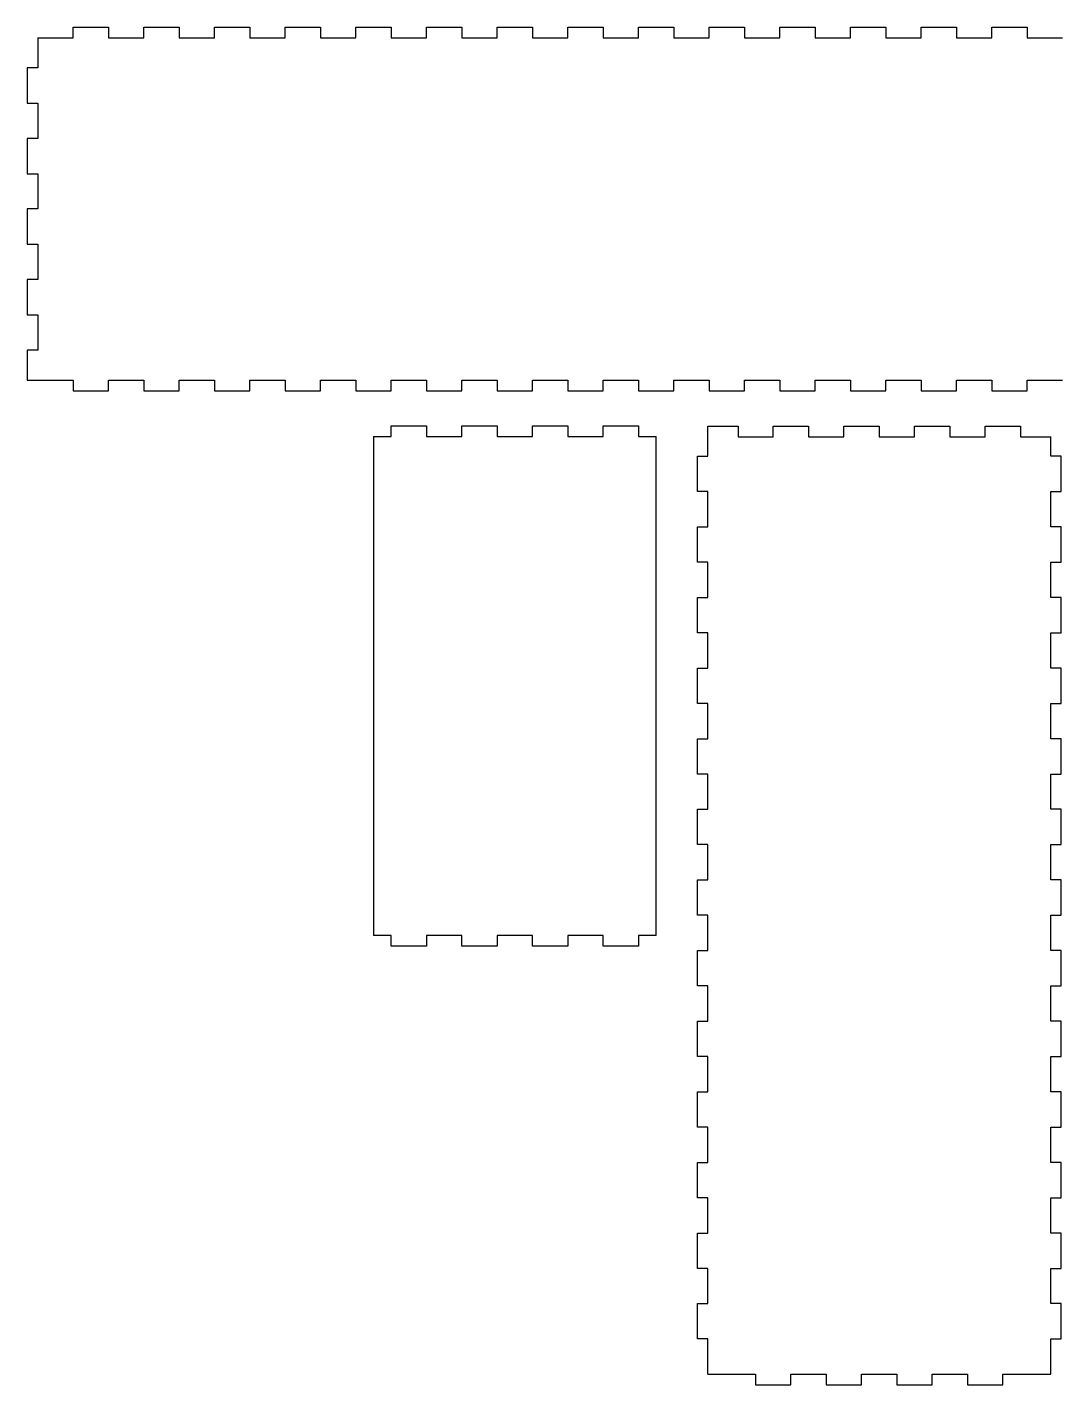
# Model space of a CAD drawing. Header units: millimetres. Extents: x 20 to 587, y 13 to 398.
# Drawn here: x 20 to 312.9, y 13 to 397.5 of the extents above; entities that cross this region are included whole.
import ezdxf

# ---------------------------------------------------------------- set-up
doc = ezdxf.new("R2010")
doc.units = ezdxf.units.MM

msp = doc.modelspace()

# ---------------------------------------------------------------- linework, layer by layer
for p, q in [((33.04, 394.53), (33.04, 397.53)), ((33.04, 397.53), (43.04, 397.53)), ((43.04, 397.53), (43.04, 394.53)), ((53.04, 394.53), (53.04, 397.53)), ((53.04, 397.53), (63.04, 397.53)), ((63.04, 397.53), (63.04, 394.53)), ((73.04, 394.53), (73.04, 397.53)), ((73.04, 397.53), (83.04, 397.53)), ((83.04, 397.53), (83.04, 394.53)), ((93.04, 394.53), (93.04, 397.53)), ((93.04, 397.53), (103.04, 397.53)), ((103.04, 397.53), (103.04, 394.53)), ((113.04, 394.53), (113.04, 397.53)), ((113.04, 397.53), (123.04, 397.53)), ((123.04, 397.53), (123.04, 394.53)), ((133.04, 394.53), (133.04, 397.53)), ((133.04, 397.53), (143.04, 397.53)), ((143.04, 397.53), (143.04, 394.53)), ((153.04, 394.53), (153.04, 397.53)), ((153.04, 397.53), (163.04, 397.53)), ((163.04, 397.53), (163.04, 394.53)), ((173.04, 394.53), (173.04, 397.53)), ((173.04, 397.53), (183.04, 397.53)), ((183.04, 397.53), (183.04, 394.53)), ((193.04, 394.53), (193.04, 397.53)), ((193.04, 397.53), (203.04, 397.53)), ((203.04, 397.53), (203.04, 394.53)), ((213.04, 394.53), (213.04, 397.53)), ((213.04, 397.53), (223.04, 397.53)), ((223.04, 397.53), (223.04, 394.53)), ((233.04, 394.53), (233.04, 397.53)), ((233.04, 397.53), (243.04, 397.53)), ((243.04, 397.53), (243.04, 394.53)), ((253.04, 394.53), (253.04, 397.53)), ((253.04, 397.53), (263.04, 397.53)), ((263.04, 397.53), (263.04, 394.53)), ((273.04, 394.53), (273.04, 397.53)), ((273.04, 397.53), (283.04, 397.53)), ((283.04, 397.53), (283.04, 394.53)), ((293.04, 394.53), (293.04, 397.53)), ((293.04, 397.53), (303.04, 397.53)), ((303.04, 397.53), (303.04, 394.53)), ((23.04, 394.53), (33.04, 394.53)), ((23.04, 394.53), (23.04, 386.03)), ((43.04, 394.53), (53.04, 394.53)), ((63.04, 394.53), (73.04, 394.53)), ((83.04, 394.53), (93.04, 394.53)), ((103.04, 394.53), (113.04, 394.53)), ((123.04, 394.53), (133.04, 394.53)), ((143.04, 394.53), (153.04, 394.53)), ((163.04, 394.53), (173.04, 394.53)), ((183.04, 394.53), (193.04, 394.53)), ((203.04, 394.53), (213.04, 394.53)), ((223.04, 394.53), (233.04, 394.53)), ((243.04, 394.53), (253.04, 394.53)), ((263.04, 394.53), (273.04, 394.53)), ((283.04, 394.53), (293.04, 394.53)), ((303.04, 394.53), (313.04, 394.53)), ((23.04, 386.03), (20.04, 386.03)), ((20.04, 386.03), (20.04, 376.03)), ((20.04, 376.03), (23.04, 376.03)), ((23.04, 376.03), (23.04, 366.03)), ((23.04, 366.03), (20.04, 366.03)), ((20.04, 366.03), (20.04, 356.03)), ((20.04, 356.03), (23.04, 356.03)), ((23.04, 356.03), (23.04, 346.03)), ((23.04, 346.03), (20.04, 346.03)), ((20.04, 346.03), (20.04, 336.03)), ((20.04, 336.03), (23.04, 336.03)), ((23.04, 336.03), (23.04, 326.03)), ((23.04, 326.03), (20.04, 326.03)), ((20.04, 326.03), (20.04, 316.03)), ((20.04, 316.03), (23.04, 316.03)), ((23.04, 316.03), (23.04, 306.03)), ((23.04, 306.03), (20.04, 306.03)), ((20.04, 306.03), (20.04, 297.53)), ((20.04, 297.53), (21.54, 297.53)), ((21.54, 297.53), (33.04, 297.53)), ((21.54, 297.53), (31.54, 297.53)), ((33.04, 297.53), (33.04, 294.53)), ((43.04, 294.53), (43.04, 297.53)), ((43.04, 297.53), (53.04, 297.53)), ((53.04, 297.53), (53.04, 294.53)), ((63.04, 294.53), (63.04, 297.53)), ((63.04, 297.53), (73.04, 297.53)), ((73.04, 297.53), (73.04, 294.53)), ((83.04, 294.53), (83.04, 297.53)), ((83.04, 297.53), (93.04, 297.53)), ((93.04, 297.53), (93.04, 294.53)), ((103.04, 294.53), (103.04, 297.53)), ((103.04, 297.53), (113.04, 297.53)), ((113.04, 297.53), (113.04, 294.53)), ((123.04, 294.53), (123.04, 297.53)), ((123.04, 297.53), (133.04, 297.53)), ((133.04, 297.53), (133.04, 294.53)), ((143.04, 294.53), (143.04, 297.53)), ((143.04, 297.53), (153.04, 297.53)), ((153.04, 297.53), (153.04, 294.53)), ((163.04, 294.53), (163.04, 297.53)), ((163.04, 297.53), (173.04, 297.53)), ((173.04, 297.53), (173.04, 294.53)), ((183.04, 294.53), (183.04, 297.53)), ((183.04, 297.53), (193.04, 297.53)), ((193.04, 297.53), (193.04, 294.53)), ((203.04, 294.53), (203.04, 297.53)), ((203.04, 297.53), (213.04, 297.53)), ((213.04, 297.53), (213.04, 294.53)), ((223.04, 294.53), (223.04, 297.53)), ((223.04, 297.53), (233.04, 297.53)), ((233.04, 297.53), (233.04, 294.53)), ((243.04, 294.53), (243.04, 297.53)), ((243.04, 297.53), (253.04, 297.53)), ((253.04, 297.53), (253.04, 294.53)), ((263.04, 294.53), (263.04, 297.53)), ((263.04, 297.53), (273.04, 297.53)), ((273.04, 297.53), (273.04, 294.53)), ((283.04, 294.53), (283.04, 297.53)), ((283.04, 297.53), (293.04, 297.53)), ((293.04, 297.53), (293.04, 294.53)), ((303.04, 294.53), (303.04, 297.53)), ((303.04, 297.53), (313.04, 297.53)), ((33.04, 294.53), (43.04, 294.53)), ((53.04, 294.53), (63.04, 294.53)), ((73.04, 294.53), (83.04, 294.53)), ((93.04, 294.53), (103.04, 294.53)), ((113.04, 294.53), (123.04, 294.53)), ((133.04, 294.53), (143.04, 294.53)), ((153.04, 294.53), (163.04, 294.53)), ((173.04, 294.53), (183.04, 294.53)), ((193.04, 294.53), (203.04, 294.53)), ((213.04, 294.53), (223.04, 294.53)), ((233.04, 294.53), (243.04, 294.53)), ((253.04, 294.53), (263.04, 294.53)), ((273.04, 294.53), (283.04, 294.53)), ((293.04, 294.53), (303.04, 294.53)), ((212.73, 283), (212.73, 284.5)), ((212.73, 284.5), (221.23, 284.5)), ((212.73, 276), (212.73, 283)), ((221.23, 284.5), (221.23, 281.5)), ((221.23, 281.5), (231.23, 281.5)), ((231.23, 281.5), (231.23, 284.5)), ((231.23, 284.5), (241.23, 284.5)), ((241.23, 284.5), (241.23, 281.5)), ((241.23, 281.5), (251.23, 281.5)), ((251.23, 281.5), (251.23, 284.5)), ((251.23, 284.5), (261.23, 284.5)), ((261.23, 284.5), (261.23, 281.5)), ((261.23, 281.5), (271.23, 281.5)), ((271.23, 281.5), (271.23, 284.5)), ((271.23, 284.5), (281.23, 284.5)), ((281.23, 284.5), (281.23, 281.5)), ((281.23, 281.5), (291.23, 281.5)), ((291.23, 281.5), (291.23, 284.5)), ((291.23, 284.5), (301.23, 284.5)), ((301.23, 284.5), (301.23, 281.5)), ((301.23, 281.5), (309.73, 281.5)), ((309.73, 276), (309.73, 281.5)), ((209.73, 266), (209.73, 276)), ((209.73, 276), (212.73, 276)), ((312.73, 276), (309.73, 276)), ((312.73, 266), (312.73, 276)), ((212.73, 266), (209.73, 266)), ((212.73, 256), (212.73, 266)), ((309.73, 256), (309.73, 266)), ((309.73, 266), (312.73, 266)), ((209.73, 246), (209.73, 256)), ((209.73, 256), (212.73, 256)), ((312.73, 256), (309.73, 256)), ((312.73, 246), (312.73, 256)), ((212.73, 246), (209.73, 246)), ((212.73, 236), (212.73, 246)), ((309.73, 236), (309.73, 246)), ((309.73, 246), (312.73, 246)), ((209.73, 226), (209.73, 236)), ((209.73, 236), (212.73, 236)), ((312.73, 236), (309.73, 236)), ((312.73, 226), (312.73, 236)), ((212.73, 226), (209.73, 226)), ((212.73, 216), (212.73, 226)), ((309.73, 216), (309.73, 226)), ((309.73, 226), (312.73, 226)), ((209.73, 206), (209.73, 216)), ((209.73, 216), (212.73, 216)), ((312.73, 216), (309.73, 216)), ((312.73, 206), (312.73, 216)), ((212.73, 206), (209.73, 206)), ((212.73, 196), (212.73, 206)), ((309.73, 196), (309.73, 206)), ((309.73, 206), (312.73, 206)), ((209.73, 186), (209.73, 196)), ((209.73, 196), (212.73, 196)), ((312.73, 196), (309.73, 196)), ((312.73, 186), (312.73, 196)), ((212.73, 186), (209.73, 186)), ((212.73, 176), (212.73, 186)), ((309.73, 176), (309.73, 186)), ((309.73, 186), (312.73, 186)), ((209.73, 166), (209.73, 176)), ((209.73, 176), (212.73, 176)), ((312.73, 176), (309.73, 176)), ((312.73, 166), (312.73, 176)), ((212.73, 166), (209.73, 166)), ((212.73, 156), (212.73, 166)), ((309.73, 156), (309.73, 166)), ((309.73, 166), (312.73, 166)), ((209.73, 146), (209.73, 156)), ((209.73, 156), (212.73, 156)), ((312.73, 156), (309.73, 156)), ((312.73, 146), (312.73, 156)), ((212.73, 146), (209.73, 146)), ((212.73, 136), (212.73, 146)), ((309.73, 136), (309.73, 146)), ((309.73, 146), (312.73, 146)), ((209.73, 126), (209.73, 136)), ((209.73, 136), (212.73, 136)), ((312.73, 136), (309.73, 136)), ((312.73, 126), (312.73, 136)), ((212.73, 126), (209.73, 126)), ((212.73, 116), (212.73, 126)), ((309.73, 116), (309.73, 126)), ((309.73, 126), (312.73, 126)), ((209.73, 106), (209.73, 116)), ((209.73, 116), (212.73, 116)), ((312.73, 116), (309.73, 116)), ((312.73, 106), (312.73, 116)), ((212.73, 106), (209.73, 106)), ((212.73, 96), (212.73, 106)), ((309.73, 96), (309.73, 106)), ((309.73, 106), (312.73, 106)), ((209.73, 86), (209.73, 96)), ((209.73, 96), (212.73, 96)), ((312.73, 96), (309.73, 96)), ((312.73, 86), (312.73, 96)), ((212.73, 86), (209.73, 86)), ((212.73, 76), (212.73, 86)), ((309.73, 76), (309.73, 86)), ((309.73, 86), (312.73, 86)), ((209.73, 66), (209.73, 76)), ((209.73, 76), (212.73, 76)), ((312.73, 76), (309.73, 76)), ((312.73, 66), (312.73, 76)), ((212.73, 66), (209.73, 66)), ((212.73, 56), (212.73, 66)), ((309.73, 56), (309.73, 66)), ((309.73, 66), (312.73, 66)), ((209.73, 46), (209.73, 56)), ((209.73, 56), (212.73, 56)), ((312.73, 56), (309.73, 56)), ((312.73, 46), (312.73, 56)), ((212.73, 46), (209.73, 46)), ((212.73, 36), (212.73, 46)), ((309.73, 36), (309.73, 46)), ((309.73, 46), (312.73, 46)), ((209.73, 26), (209.73, 36)), ((209.73, 36), (212.73, 36)), ((312.73, 36), (309.73, 36)), ((312.73, 26), (312.73, 36)), ((212.73, 26), (209.73, 26)), ((212.73, 16), (212.73, 26)), ((309.73, 16), (309.73, 26)), ((309.73, 26), (312.73, 26)), ((212.73, 16), (226.23, 16)), ((226.23, 16), (226.23, 13)), ((236.23, 13), (236.23, 16)), ((236.23, 16), (246.23, 16)), ((246.23, 16), (246.23, 13)), ((256.23, 13), (256.23, 16)), ((256.23, 16), (266.23, 16)), ((266.23, 16), (266.23, 13)), ((276.23, 13), (276.23, 16)), ((276.23, 16), (286.23, 16)), ((286.23, 16), (286.23, 13)), ((296.23, 13), (296.23, 16)), ((296.23, 16), (309.73, 16)), ((226.23, 13), (236.23, 13)), ((246.23, 13), (256.23, 13)), ((266.23, 13), (276.23, 13)), ((286.23, 13), (296.23, 13))]:
    msp.add_line(p, q)
at = {"color": 7, "true_color": 0xffffff}
for p, q in [((123.07, 281.64), (123.07, 284.64)), ((123.07, 284.64), (133.07, 284.64)), ((133.07, 284.64), (133.07, 281.64)), ((143.07, 281.64), (143.07, 284.64)), ((143.07, 284.64), (153.07, 284.64)), ((153.07, 284.64), (153.07, 281.64)), ((163.07, 281.64), (163.07, 284.64)), ((163.07, 284.64), (173.07, 284.64)), ((173.07, 284.64), (173.07, 281.64)), ((183.07, 281.64), (183.07, 284.64)), ((183.07, 284.64), (193.07, 284.64)), ((193.07, 284.64), (193.07, 281.64)), ((118.07, 281.64), (118.07, 140.22)), ((118.07, 281.64), (123.07, 281.64)), ((133.07, 281.64), (143.07, 281.64)), ((153.07, 281.64), (163.07, 281.64)), ((173.07, 281.64), (183.07, 281.64)), ((193.07, 281.64), (198.07, 281.64)), ((198.07, 140.22), (198.07, 281.64)), ((123.07, 140.22), (118.07, 140.22)), ((123.07, 137.22), (123.07, 140.22)), ((143.07, 140.22), (133.07, 140.22)), ((133.07, 140.22), (133.07, 137.22)), ((143.07, 137.22), (143.07, 140.22)), ((163.07, 140.22), (153.07, 140.22)), ((153.07, 140.22), (153.07, 137.22)), ((163.07, 137.22), (163.07, 140.22)), ((183.07, 140.22), (173.07, 140.22)), ((173.07, 140.22), (173.07, 137.22)), ((183.07, 137.22), (183.07, 140.22)), ((198.07, 140.22), (193.07, 140.22)), ((193.07, 140.22), (193.07, 137.22)), ((133.07, 137.22), (123.07, 137.22)), ((153.07, 137.22), (143.07, 137.22)), ((173.07, 137.22), (163.07, 137.22)), ((193.07, 137.22), (183.07, 137.22))]:
    msp.add_line(p, q, dxfattribs=at)

doc.saveas('drawing.dxf')
